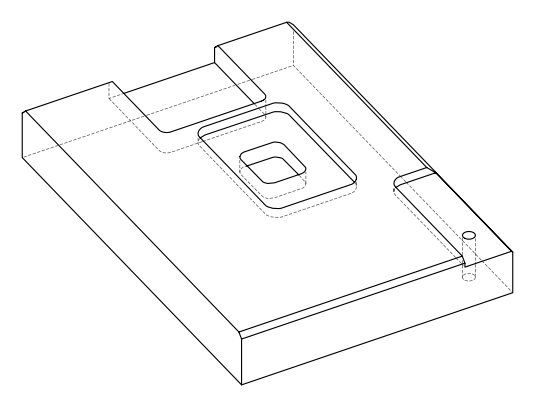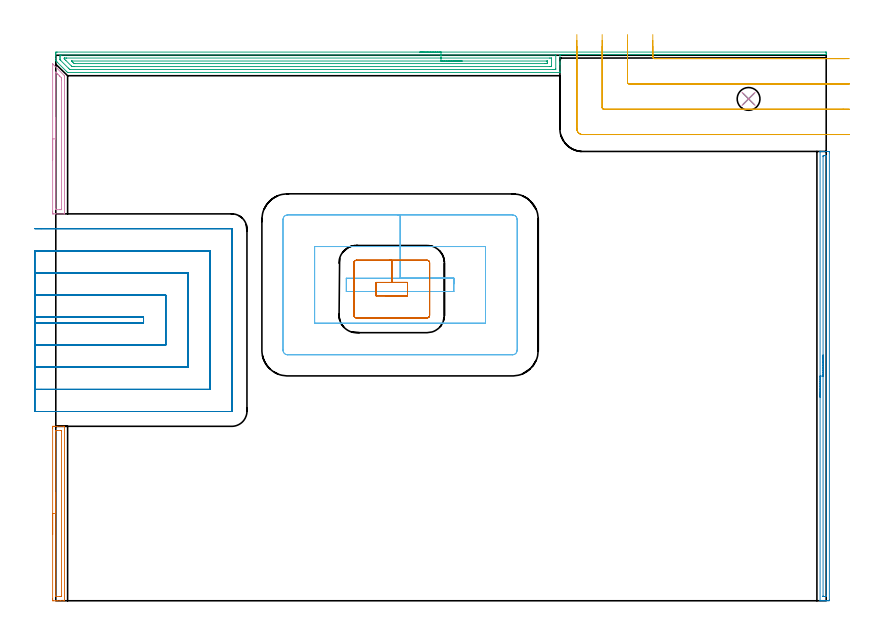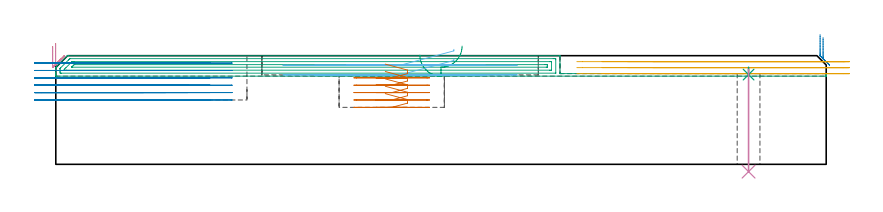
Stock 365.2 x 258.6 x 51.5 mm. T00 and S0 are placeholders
(PLAN: 10 operations, 5 tool changes, 40.6 min)
(1 AREA_MILL | FG_CHAMFER_SURFACE | UGT0205_001 | 1.52 min | 1354 mm3)
(2 AREA_MILL_1 | FG_CHAMFER_SURFACE_1 | UGT0205_001 | 3.58 min | 2088 mm3)
(3 AREA_MILL_2 | FG_CHAMFER_SURFACE_2 | UGT0205_001 | 8.81 min | 17188 mm3)
(4 AREA_MILL_3 | FG_CHAMFER_SURFACE_3 | UGT0205_001 | 1.3 min | 1115 mm3)
(5 MILL_CORNER_NOTCH_RECTANGULAR | CORNER_NOTCH_RECTANGULAR | UGT0201_010 | Follow Part, ap 4, ae 75% | 3.6 min | 42837 mm3)
(6 MILL_RECTANGULAR_POCKET | POCKET_RECTANGULAR_STRAIGHT | UGT0201_104 | Follow Part, ap 5, ae 75% | 3.16 min | 101729 mm3)
(7 MILL_RECTANGULAR_POCKET_1 | POCKET_RECTANGULAR_STRAIGHT_1 | UGT0201_132 | Follow Part, ap 3.5, ae 75% | 2.3 min | 30868 mm3)
(8 MILL_SLOT | SLOT_PARTIAL_RECTANGULAR | UGT0201_132 | Follow Part, ap 3.5, ae 75% | 16.07 min | 191031 mm3)
(9 SPOT_DRILL | STEP1HOLE | NXT0321_9005460120000 | 0.03 min | 8 mm3)
(10 DRILL_THROUGH_HOLE_INTO_CENTER | STEP1HOLE | NXT0301_079 | 0.2 min | 3927 mm3)
(TOOL UGT0205_001 | Chamfer Mill 20 x 3 x 45 deg. | D20 FL50 Z2)
(TOOL UGT0201_010 | End Mill 16 mm | D16 FL22 Z2)
(TOOL UGT0201_104 | End Mill 20 mm | D20 FL22 Z2)
(TOOL UGT0201_132 | Carbide End Mill 14.0 | D14 FL30 Z4)
(TOOL NXT0321_9005460120000 | NC Spot Drill, 142deg, 12mm, Carbide, Uncoated | D12 PA142 FL30 Z2)
(TOOL NXT0301_079 | Carbide Drill 10.8mm [860.1-1080-032A1-MM 2214] | D10.8 PA140 FL55 Z2)
(OP 1 AREA_MILL)
G17 G21 G94 G90
T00 M6
G54
G17 G0 G90 X-1.5 Y31.35 S1061 M3
G43 Z61.5 H0
Z55.9
G94 G1 Y31.388 Z55.028 F250.
Y31.502 Z54.164
Y31.691 Z53.312
Y31.953 Z52.48
Y32.287 Z51.674
Y32.69 Z50.9
Y33.158 Z50.164
Y33.69 Z49.472
Y34.279 Z48.829
Y34.922 Z48.24
Y35.614 Z47.709
Y36.35 Z47.24
Y37.124 Z46.837
Y37.93 Z46.503
Y38.762 Z46.241
Y39.614 Z46.052
Y40.478 Z45.938
Y41.35 Z45.9
Y81.852
X-1.498 Y82.166 Z45.902
X-1.49 Y82.693 Z45.905
X-1.458 Y82.697 Z45.937
X-0.926 Y82.7 Z46.469
X-0.571 Z46.824
X-0.035 Z47.358
X0.675 Z48.072
X0.855 Z48.252
X3.868 Z51.266
X4.076 Y82.693 Z51.469
X4.097 Y82.69 Z51.489
X4.1 Y82.61 Z51.5
Y0.09
X4.097 Y0.01 Z51.489
X4.076 Y0.007 Z51.469
X3.867 Y0. Z51.266
X2.106 Z49.505
X0.855 Z48.252
X0.675 Z48.072
X-0.035 Z47.358
X-1.176 Y0.001 Z46.219
X-1.458 Y0.003 Z45.937
X-1.49 Y0.007 Z45.905
X-1.497 Y0.534 Z45.903
X-1.5 Y1.106 Z45.9
Y41.35
X-0.086 Z47.314
X-0.085 Y80.492 Z47.315
X-0.084 Y80.593 Z47.316
X-0.08 Y80.659 Z47.32
X-0.077 Y80.692 Z47.323
X-0.073 Y80.694 Z47.327
X-0.035 Y80.696 Z47.365
X0.546 Y80.7 Z47.946
X0.855 Z48.255
X2.328 Y80.698 Z49.728
X2.635 Y80.692 Z50.035
X2.673 Y80.69 Z50.073
X2.68 Y80.542 Z50.08
X2.684 Y80.442 Z50.084
X2.685 Y80.392 Z50.085
X2.686 Y80.342 Z50.086
X2.685 Y2.208 Z50.085
X2.684 Y2.108 Z50.084
X2.68 Y2.041 Z50.08
X2.677 Y2.008 Z50.077
X2.673 Y2.006 Z50.073
X2.635 Y2.004 Z50.035
X2.054 Y2. Z49.454
X1.745 Z49.145
X0.272 Y2.002 Z47.672
X-0.035 Y2.008 Z47.365
X-0.073 Y2.01 Z47.327
X-0.08 Y2.158 Z47.32
X-0.084 Y2.258 Z47.316
X-0.085 Y2.308 Z47.315
X-0.086 Y2.358 Z47.314
Y41.35
Y42.222 Z47.352
Y43.086 Z47.466
Y43.938 Z47.655
Y44.77 Z47.917
Y45.576 Z48.251
Y46.35 Z48.654
Y47.086 Z49.123
Y47.778 Z49.654
Y48.421 Z50.243
Y49.01 Z50.886
Y49.542 Z51.578
Y50.01 Z52.314
Y50.413 Z53.088
Y50.747 Z53.894
Y51.009 Z54.726
Y51.198 Z55.578
Y51.312 Z56.443
Y51.35 Z57.314
G0 Z61.5
M5
M2
(OP 2 AREA_MILL_1)
G17 G21 G94 G90
T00 M6
G54
G17 G0 G90 X362.3 Y96.5 S1061 M3
G43 Z61.5 H0
G94 G1 Y96.538 Z60.628 F250.
Y96.652 Z59.763
Y96.841 Z58.912
Y97.103 Z58.08
Y97.437 Z57.274
Y97.84 Z56.5
Y98.308 Z55.764
Y98.84 Z55.072
Y99.429 Z54.429
Y100.072 Z53.84
Y100.764 Z53.308
Y101.5 Z52.84
Y102.274 Z52.437
Y103.08 Z52.103
Y103.912 Z51.841
Y104.763 Z51.652
Y105.628 Z51.538
Y106.5 Z51.5
Y212.827
X362.299 Y212.996 Z51.492
Y212.997 Z51.491
X362.64 Y213. Z51.16
X362.936 Z50.864
X363.619 Z50.175
X364.842 Z48.955
X365.381 Z48.414
X365.992 Z47.804
X366.261 Y212.997 Z47.534
X366.691 Y212.99 Z47.105
X366.695 Y212.821 Z47.102
X366.699 Y212.38 Z47.101
Y0.62
X366.695 Y0.179 Z47.102
X366.691 Y0.01 Z47.105
X366.261 Y0. Z47.534
X365.992 Z47.804
X365.381 Z48.414
X364.842 Z48.955
X364.5 Z49.296
X363.961 Z49.835
X363.619 Z50.175
X362.936 Z50.863
X362.641 Z51.159
X362.299 Z51.491
Y0.004 Z51.492
X362.3 Y0.173 Z51.5
Y106.5
X363.714 Z50.086
X363.715 Y210.496 Z50.085
X363.716 Y210.593 Z50.084
X363.721 Y210.982 Z50.079
X364.104 Y210.995 Z49.696
X364.5 Y210.998 Z49.3
X364.98 Y211. Z48.82
X365.193 Y210.999 Z48.607
X365.225 Y210.998 Z48.575
X365.258 Y210.994 Z48.542
X365.279 Y210.99 Z48.521
X365.28 Y210.964 Z48.52
X365.285 Y210.69 Z48.515
Y2.504
X365.284 Y2.407 Z48.516
X365.279 Y2.018 Z48.521
X364.896 Y2.005 Z48.904
X364.5 Y2.002 Z49.3
X364.02 Y2. Z49.78
X363.807 Y2.001 Z49.993
X363.775 Y2.002 Z50.025
X363.742 Y2.006 Z50.058
X363.721 Y2.01 Z50.079
X363.72 Y2.036 Z50.08
X363.715 Y2.31 Z50.085
X363.714 Y106.5 Z50.086
Y107.372 Z50.124
Y108.236 Z50.238
Y109.088 Z50.427
Y109.92 Z50.689
Y110.726 Z51.023
Y111.5 Z51.426
Y112.236 Z51.894
Y112.928 Z52.425
Y113.571 Z53.015
Y114.16 Z53.658
Y114.691 Z54.35
Y115.16 Z55.086
Y115.563 Z55.86
Y115.897 Z56.666
Y116.159 Z57.498
Y116.348 Z58.349
Y116.462 Z59.214
Y116.5 Z60.086
G0 Z61.5
M5
M2
(OP 3 AREA_MILL_2)
G17 G21 G94 G90
T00 M6
G54
G17 G0 G90 X172.6 Y260.1 S1061 M3
G43 Z61.5 H0
Z51.8
G94 G1 X172.638 Z50.928 F250.
X172.752 Z50.064
X172.941 Z49.212
X173.203 Z48.38
X173.537 Z47.574
X173.94 Z46.8
X174.409 Z46.064
X174.94 Z45.372
X175.529 Z44.729
X176.172 Z44.14
X176.864 Z43.608
X177.6 Z43.14
X178.374 Z42.737
X179.18 Z42.403
X180.012 Z42.141
X180.864 Z41.952
X181.728 Z41.838
X182.6 Z41.8
X365.017
X365.129 Y260.096 Z41.804
X365.19 Y260.092 Z41.806
X365.2 Y259.815 Z42.084
Y259.517 Z42.382
X365.195 Y259.025 Z42.868
X365.19 Y258.902 Z42.989
X365.017 Y258.9 Z43.
X240.276
X239.829 Y258.899 Z42.993
X239.798 Y258.9 Z43.
X239.382 Y258.897 Z42.997
X239. Y258.899 Z42.999
Y258.774 Z43.122
Y258.398 Z43.498
Y255.25 Z46.643
Y254.498 Z47.401
Y254.369 Z47.529
Y250.845 Z51.053
X238.999 Y250.527 Z51.371
X238.99 Y250.405 Z51.493
X238.935 Y250.4 Z51.5
X5.995
X5.606 Y250.398 Z51.482
X5.457 Y250.54 Z51.354
X5.101 Y250.899 Z51.001
X0.63 Y255.368 Z46.528
X0.245 Y255.755 Z46.145
X0.034 Y255.97 Z45.929
X0.003 Y256.008 Z45.889
X0. Y256.231 Z45.668
Y257.012 Z44.882
Y258.253 Z43.644
Y258.774 Z43.12
Y259.395 Z42.501
X0.004 Y259.655 Z42.24
X0.01 Y260.091 Z41.805
X0.184 Y260.094 Z41.803
X0.63 Y260.1 Z41.8
X182.6
Y258.686 Z43.214
X236.789 Y258.685 Z43.215
X236.91 Y258.683 Z43.217
X236.969 Y258.681 Z43.219
X236.99 Y258.678 Z43.222
X236.993 Y258.662 Z43.238
X236.997 Y258.611 Z43.289
X236.999 Y258.478 Z43.422
Y252.312 Z49.588
X236.994 Y252.014 Z49.886
X236.99 Y251.824 Z50.076
X236.9 Y251.82 Z50.08
X236.699 Y251.816 Z50.084
X236.609 Y251.815 Z50.085
X235.805 Y251.814 Z50.086
X6.889 Y251.815 Z50.085
X6.799
X6.7 Y251.819 Z50.081
X6.654 Y251.821 Z50.079
X6.49 Y251.972 Z49.928
X6.155 Y252.298 Z49.602
X5.995 Y252.455 Z49.445
X2.319 Y256.131 Z45.769
X2.224 Y256.229 Z45.671
X2.044 Y256.417 Z45.483
X2.01 Y256.468 Z45.432
X2.006 Y256.492 Z45.408
X2.001 Y256.542 Z45.358
X2. Y257.012 Z44.888
Y257.424 Z44.476
X2.003 Y257.893 Z44.007
X2.008 Y258.297 Z43.603
X2.026 Y258.679 Z43.221
X2.418 Y258.684 Z43.216
X2.509 Y258.685 Z43.215
X182.6 Y258.686 Z43.214
Y257.272 Z44.628
X234.017 Y257.271 Z44.629
X234.649 Y257.27 Z44.63
X234.911 Y257.267 Z44.633
X234.989 Y257.265 Z44.635
X234.996 Y257.1 Z44.8
X234.998 Y257.012 Z44.888
X234.999 Y253.401 Z48.499
X234.995 Y253.312 Z48.588
X234.99 Y253.255 Z48.645
X234.985 Y253.234 Z48.666
X234.975 Y253.233 Z48.667
X234.911 Y253.231 Z48.669
X234.28 Y253.229 Z48.671
X234.017 Y253.228 Z48.672
X8.678 Y253.229 Z48.671
X8.046 Y253.23
X7.784 Y253.233 Z48.667
X7.697 Y253.235 Z48.665
X7.671 Y253.239 Z48.661
X7.647 Y253.259 Z48.641
X7.598 Y253.304 Z48.596
X7.412 Y253.488 Z48.412
X4.768 Y256.131 Z45.769
X4.207 Y256.694 Z45.206
X4.052 Y256.856 Z45.044
X4.015 Y256.896 Z45.004
X4.01 Y256.945 Z44.955
X4.006 Y257.012 Z44.888
X4.009 Y257.207 Z44.693
X4.018 Y257.265 Z44.635
X4.075 Y257.267 Z44.633
X4.207 Y257.269 Z44.631
X4.838 Y257.271 Z44.629
X5.101
X182.6 Y257.272 Z44.628
Y255.857 Z46.043
X232.507 Y255.856 Z46.044
X232.926 Y255.852 Z46.048
X232.971 Y255.851 Z46.049
X232.99 Y255.845 Z46.055
X232.992 Y255.812 Z46.088
X232.997 Y255.665 Z46.235
X233. Y255.371 Z46.529
X232.999 Y255.25 Z46.65
X232.994 Y254.87 Z47.03
X232.99 Y254.681 Z47.219
X232.979 Y254.649 Z47.251
X232.932 Y254.647 Z47.253
X232.843 Y254.645 Z47.255
X232.228 Y254.643 Z47.257
X231.95
X8.986
X8.832 Y254.645 Z47.255
X8.755 Y254.647 Z47.253
X8.721 Y254.649 Z47.251
X8.678 Y254.681 Z47.219
X8.101 Y255.25 Z46.65
X7.784 Y255.566 Z46.334
X7.515 Y255.843 Z46.057
X7.509 Y255.852 Z46.048
X7.513 Y255.853 Z46.047
X7.55 Y255.856 Z46.044
X7.628 Y255.857 Z46.043
X7.784
X182.6
X183.472 Z46.081
X184.337 Z46.195
X185.188 Z46.383
X186.02 Z46.646
X186.826 Z46.98
X187.6 Z47.382
X188.336 Z47.851
X189.028 Z48.382
X189.671 Z48.972
X190.26 Z49.615
X190.792 Z50.307
X191.26 Z51.043
X191.663 Z51.816
X191.997 Z52.622
X192.259 Z53.454
X192.448 Z54.306
X192.562 Z55.171
X192.6 Z56.043
G0 Z61.5
M5
M2
(OP 4 AREA_MILL_3)
G17 G21 G94 G90
T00 M6
G54
G17 G0 G90 X-1.5 Y208.95 S1061 M3
G43 Z61.5 H0
Z55.9
G94 G1 Y208.988 Z55.028 F250.
Y209.102 Z54.164
Y209.291 Z53.312
Y209.553 Z52.48
Y209.887 Z51.674
Y210.29 Z50.9
Y210.759 Z50.164
Y211.29 Z49.472
Y211.879 Z48.829
Y212.522 Z48.24
Y213.214 Z47.708
Y213.95 Z47.24
Y214.724 Z46.837
Y215.53 Z46.503
Y216.362 Z46.241
Y217.214 Z46.052
Y218.078 Z45.938
Y218.95 Z45.9
Y254.313
X-1.496 Y254.437 Z45.903
X-1.492 Y254.487 Z45.905
X-1.371 Y254.371 Z46.025
X-1.27 Y254.271 Z46.128
X3.999 Y249. Z51.398
X4.1 Y248.894 Z51.484
Y248.655 Z51.5
Y183.482
X4.096 Y183.41 Z51.489
X4.078 Y183.407 Z51.471
X3.888 Y183.4 Z51.287
X-0.199 Z47.199
X-0.926 Z46.468
X-1.176 Z46.219
X-1.45 Y183.403 Z45.945
X-1.49 Y183.406 Z45.905
X-1.497 Y183.925 Z45.903
X-1.5 Y184.497 Z45.9
Y218.95
X-0.086 Z47.314
X-0.085 Y250.478 Z47.315
X-0.083 Y250.528 Z47.317
X-0.079 Y250.612 Z47.321
X-0.035 Y250.574 Z47.365
X0.119 Y250.428 Z47.519
X0.855 Y249.696 Z48.255
X1.009 Y249.541 Z48.409
X1.745 Y248.805 Z49.145
X1.896 Y248.655 Z49.296
X2.635 Y247.908 Z50.035
X2.667 Y247.871 Z50.067
X2.679 Y247.848 Z50.079
X2.682 Y247.818 Z50.082
X2.685 Y247.768 Z50.085
X2.686 Y247.718 Z50.086
Y246.881
X2.685 Y185.598 Z50.085
X2.683 Y185.498 Z50.083
X2.679 Y185.432 Z50.079
X2.676 Y185.408 Z50.076
X2.672 Y185.406 Z50.072
X2.635 Y185.403 Z50.035
X2.045 Y185.4 Z49.445
X0.263 Y185.402 Z47.663
X-0.035 Y185.408 Z47.365
X-0.072 Y185.41 Z47.328
X-0.08 Y185.549 Z47.32
X-0.084 Y185.648 Z47.316
X-0.085 Y185.698 Z47.315
X-0.086 Y185.748 Z47.314
Y218.95
Y219.822 Z47.352
Y220.687 Z47.466
Y221.538 Z47.655
Y222.37 Z47.917
Y223.176 Z48.251
Y223.95 Z48.654
Y224.686 Z49.123
Y225.378 Z49.654
Y226.021 Z50.243
Y226.61 Z50.886
Y227.142 Z51.578
Y227.61 Z52.314
Y228.013 Z53.088
Y228.347 Z53.894
Y228.609 Z54.726
Y228.798 Z55.578
Y228.912 Z56.443
Y228.95 Z57.314
G0 Z61.5
M5
M2
(OP 5 MILL_CORNER_NOTCH_RECTANGULAR)
G17 G21 G94 G90
T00 M6
G54
G17 G0 G90 X283. Y262.733 S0 M3
G43 Z61.5 H0
Z48.667
G94 G1 Y259.733 F250.
Y257.795 F500.
G3 X283.795 Y257. R0.8
G1 X371.222
X374.222 F250.
G0 Z61.5
X271. Y262.733
Z48.667
G1 Y259.733
Y245.796 F500.
G3 X271.796 Y245. R0.8
G1 X373.2
X376.2 F250.
G0 Z61.5
X259. Y262.733
Z48.667
G1 Y259.733
Y233.796 F500.
G3 X259.796 Y233. R0.8
G1 X373.2
X376.2 F250.
G0 Z61.5
X247. Y262.733
Z48.667
G1 Y259.733
Y223.7 F500.
G3 X249.7 Y221. R2.7
G1 X373.2
X376.2 F250.
G0 Z61.5
X283. Y265.567
Z45.833
G1 Y262.567
Y257.795 F500.
G3 X283.795 Y257. R0.8
G1 X372.821
X375.821 F250.
G0 Z61.5
X271. Y265.567
Z45.833
G1 Y262.567
Y245.796 F500.
G3 X271.796 Y245. R0.8
G1 X373.2
X376.2 F250.
G0 Z61.5
X259. Y265.567
Z45.833
G1 Y262.567
Y233.796 F500.
G3 X259.796 Y233. R0.8
G1 X373.2
X376.2 F250.
G0 Z61.5
X247. Y265.567
Z45.833
G1 Y262.567
Y223.7 F500.
G3 X249.7 Y221. R2.7
G1 X373.2
X376.2 F250.
G0 Z61.5
X283. Y268.399
Z43.
G1 Y265.399
Y257.795 F500.
G3 X283.795 Y257. R0.8
G1 X373.2
X376.2 F250.
G0 Z61.5
X271. Y268.399
Z43.
G1 Y265.399
Y245.796 F500.
G3 X271.796 Y245. R0.8
G1 X373.2
X376.2 F250.
G0 Z61.5
X259. Y268.399
Z43.
G1 Y265.399
Y233.796 F500.
G3 X259.796 Y233. R0.8
G1 X373.2
X376.2 F250.
G0 Z61.5
X247. Y268.399
Z43.
G1 Y265.399
Y223.7 F500.
G3 X249.7 Y221. R2.7
G1 X373.2
X376.2 F250.
G0 Z61.5
M5
M2
(OP 6 MILL_RECTANGULAR_POCKET)
G17 G21 G94 G90
T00 M6
G54
G17 G0 G90 X188.7 Y150.223 S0 M3
G43 Z61.5 H0
Z54.5
G94 G1 Y152.9 Z53.783 F250.
X163.2 Z46.95
X137.7 F500.
Y146.6
X188.7
Y152.9
X163.2
Y167.9
X122.7
Y131.6
X203.7
Y167.9
X163.2
Y182.9
X109.9
G3 X107.7 Y180.7 R2.2
G1 Y118.8
G3 X109.9 Y116.6 R2.2
G1 X216.5
G3 X218.7 Y118.8 R2.2
G1 Y180.7
G3 X216.5 Y182.9 R2.2
G1 X163.2
X162.2
G0 X188.7 Y150.223 Z49.95
G1 Y152.9 Z49.233 F250.
X163.2 Z42.4
X137.7 F500.
Y146.6
X188.7
Y152.9
X163.2
Y167.9
X122.7
Y131.6
X203.7
Y167.9
X163.2
Y182.9
X109.9
G3 X107.7 Y180.7 R2.2
G1 Y118.8
G3 X109.9 Y116.6 R2.2
G1 X216.5
G3 X218.7 Y118.8 R2.2
G1 Y180.7
G3 X216.5 Y182.9 R2.2
G1 X163.2
X162.2
G0 Z61.5
M5
M2
(OP 7 MILL_RECTANGULAR_POCKET_1)
G17 G21 G94 G90
T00 M6
G54
G17 G0 G90 X156.192 Y144.6 S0 M3
G43 Z61.5 H0
Z47.5
G94 G1 X166.7 Z44.684 F250.
Y150.9 Z42.996
X159.25 Z41.
X151.8 F500.
Y144.6
X166.7
Y150.9
X159.25
Y161.4
X142.5
G3 X141.3 Y160.2 R1.2
G1 Y135.3
G3 X142.5 Y134.1 R1.2
G1 X176.
G3 X177.2 Y135.3 R1.2
G1 Y160.2
G3 X176. Y161.4 R1.2
G1 X159.25
X158.25
G0 X156.192 Y144.6 Z44.
G1 X166.7 Z41.184 F250.
Y150.9 Z39.496
X159.25 Z37.5
X151.8 F500.
Y144.6
X166.7
Y150.9
X159.25
Y161.4
X142.5
G3 X141.3 Y160.2 R1.2
G1 Y135.3
G3 X142.5 Y134.1 R1.2
G1 X176.
G3 X177.2 Y135.3 R1.2
G1 Y160.2
G3 X176. Y161.4 R1.2
G1 X159.25
X158.25
G0 X156.192 Y144.6 Z40.5
G1 X166.7 Z37.684 F250.
Y150.9 Z35.996
X159.25 Z34.
X151.8 F500.
Y144.6
X166.7
Y150.9
X159.25
Y161.4
X142.5
G3 X141.3 Y160.2 R1.2
G1 Y135.3
G3 X142.5 Y134.1 R1.2
G1 X176.
G3 X177.2 Y135.3 R1.2
G1 Y160.2
G3 X176. Y161.4 R1.2
G1 X159.25
X158.25
G0 X156.192 Y144.6 Z37.
G1 X166.7 Z34.184 F250.
Y150.9 Z32.496
X159.25 Z30.5
X151.8 F500.
Y144.6
X166.7
Y150.9
X159.25
Y161.4
X142.5
G3 X141.3 Y160.2 R1.2
G1 Y135.3
G3 X142.5 Y134.1 R1.2
G1 X176.
G3 X177.2 Y135.3 R1.2
G1 Y160.2
G3 X176. Y161.4 R1.2
G1 X159.25
X158.25
G0 X156.192 Y144.6 Z33.5
G1 X166.7 Z30.684 F250.
Y150.9 Z28.996
X159.25 Z27.
X151.8 F500.
Y144.6
X166.7
Y150.9
X159.25
Y161.4
X142.5
G3 X141.3 Y160.2 R1.2
G1 Y135.3
G3 X142.5 Y134.1 R1.2
G1 X176.
G3 X177.2 Y135.3 R1.2
G1 Y160.2
G3 X176. Y161.4 R1.2
G1 X159.25
X158.25
G0 Z61.5
M5
M2
(OP 8 MILL_SLOT)
G17 G21 G94 G90
T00 M6
G54
G17 G0 G90 X-10. Y131.7 S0 M3
G43 Z61.5 H0
Z48.
G94 G1 X-7. F250.
X41.6 F500.
Y134.4
X-7.
X-10. F250.
Y121.2
X-7.
X52.1 F500.
Y144.9
X-7.
X-10. F250.
Y110.7
X-7.
X62.6 F500.
Y155.4
X-7.
X-10. F250.
Y100.2
X-7.
X73.1 F500.
Y165.9
X-7.
X-10. F250.
Y89.7
X-7.
X83.4 F500.
G3 X83.6 Y89.9 R0.2
G1 Y176.2
G3 X83.4 Y176.4 R0.2
G1 X-7.
X-10. F250.
G0 Y131.7 Z44.5
G1 X-7.
X41.6 F500.
Y134.4
X-7.
X-10. F250.
Y121.2
X-7.
X52.1 F500.
Y144.9
X-7.
X-10. F250.
Y110.7
X-7.
X62.6 F500.
Y155.4
X-7.
X-10. F250.
Y100.2
X-7.
X73.1 F500.
Y165.9
X-7.
X-10. F250.
Y89.7
X-7.
X83.4 F500.
G3 X83.6 Y89.9 R0.2
G1 Y176.2
G3 X83.4 Y176.4 R0.2
G1 X-7.
X-10. F250.
G0 Y131.7 Z41.
G1 X-7.
X41.6 F500.
Y134.4
X-7.
X-10. F250.
Y121.2
X-7.
X52.1 F500.
Y144.9
X-7.
X-10. F250.
Y110.7
X-7.
X62.6 F500.
Y155.4
X-7.
X-10. F250.
Y100.2
X-7.
X73.1 F500.
Y165.9
X-7.
X-10. F250.
Y89.7
X-7.
X83.4 F500.
G3 X83.6 Y89.9 R0.2
G1 Y176.2
G3 X83.4 Y176.4 R0.2
G1 X-7.
X-10. F250.
G0 Y131.7 Z37.5
G1 X-7.
X41.6 F500.
Y134.4
X-7.
X-10. F250.
Y121.2
X-7.
X52.1 F500.
Y144.9
X-7.
X-10. F250.
Y110.7
X-7.
X62.6 F500.
Y155.4
X-7.
X-10. F250.
Y100.2
X-7.
X73.1 F500.
Y165.9
X-7.
X-10. F250.
Y89.7
X-7.
X83.4 F500.
G3 X83.6 Y89.9 R0.2
G1 Y176.2
G3 X83.4 Y176.4 R0.2
G1 X-7.
X-10. F250.
G0 Y131.7 Z34.
G1 X-7.
X41.6 F500.
Y134.4
X-7.
X-10. F250.
Y121.2
X-7.
X52.1 F500.
Y144.9
X-7.
X-10. F250.
Y110.7
X-7.
X62.6 F500.
Y155.4
X-7.
X-10. F250.
Y100.2
X-7.
X73.1 F500.
Y165.9
X-7.
X-10. F250.
Y89.7
X-7.
X83.4 F500.
G3 X83.6 Y89.9 R0.2
G1 Y176.2
G3 X83.4 Y176.4 R0.2
G1 X-7.
X-10. F250.
G0 Y131.7 Z30.5
G1 X-7.
X41.6 F500.
Y134.4
X-7.
X-10. F250.
Y121.2
X-7.
X52.1 F500.
Y144.9
X-7.
X-10. F250.
Y110.7
X-7.
X62.6 F500.
Y155.4
X-7.
X-10. F250.
Y100.2
X-7.
X73.1 F500.
Y165.9
X-7.
X-10. F250.
Y89.7
X-7.
X83.4 F500.
G3 X83.6 Y89.9 R0.2
G1 Y176.2
G3 X83.4 Y176.4 R0.2
G1 X-7.
X-10. F250.
G0 Z61.5
M5
M2
(OP 9 SPOT_DRILL)
G17 G21 G94 G90
T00 M6
G54
G17 G0 G90 X328.4 Y237.9 S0 M3
G43 Z61.5 H0
G94 G81 G98 Z42.531 F250. R46.
G80
M5
M2
(OP 10 DRILL_THROUGH_HOLE_INTO_CENTER)
G17 G21 G94 G90
T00 M6
G54
G17 G0 G90 X328.4 Y237.9 S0 M3
G43 Z61.5 H1
G94 G73 G98 Z-3.465 F250. Q9.293 R45.
G80
M5
M2
